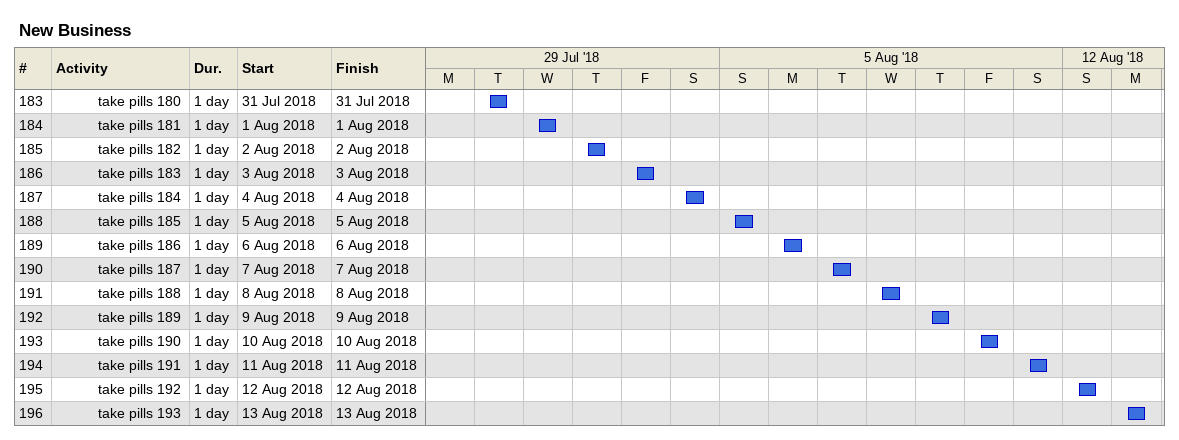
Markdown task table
New Business

| ID | Level | Task | Duration | Start | Finish |
|---|---|---|---|---|---|
| 183 | 4 | take pills 180 | 1d | 2018-07-31 | 2018-07-31 |
| 184 | 4 | take pills 181 | 1d | 2018-08-01 | 2018-08-01 |
| 185 | 4 | take pills 182 | 1d | 2018-08-02 | 2018-08-02 |
| 186 | 4 | take pills 183 | 1d | 2018-08-03 | 2018-08-03 |
| 187 | 4 | take pills 184 | 1d | 2018-08-04 | 2018-08-04 |
| 188 | 4 | take pills 185 | 1d | 2018-08-05 | 2018-08-05 |
| 189 | 4 | take pills 186 | 1d | 2018-08-06 | 2018-08-06 |
| 190 | 4 | take pills 187 | 1d | 2018-08-07 | 2018-08-07 |
| 191 | 4 | take pills 188 | 1d | 2018-08-08 | 2018-08-08 |
| 192 | 4 | take pills 189 | 1d | 2018-08-09 | 2018-08-09 |
| 193 | 4 | take pills 190 | 1d | 2018-08-10 | 2018-08-10 |
| 194 | 4 | take pills 191 | 1d | 2018-08-11 | 2018-08-11 |
| 195 | 4 | take pills 192 | 1d | 2018-08-12 | 2018-08-12 |
| 196 | 4 | take pills 193 | 1d | 2018-08-13 | 2018-08-13 |
